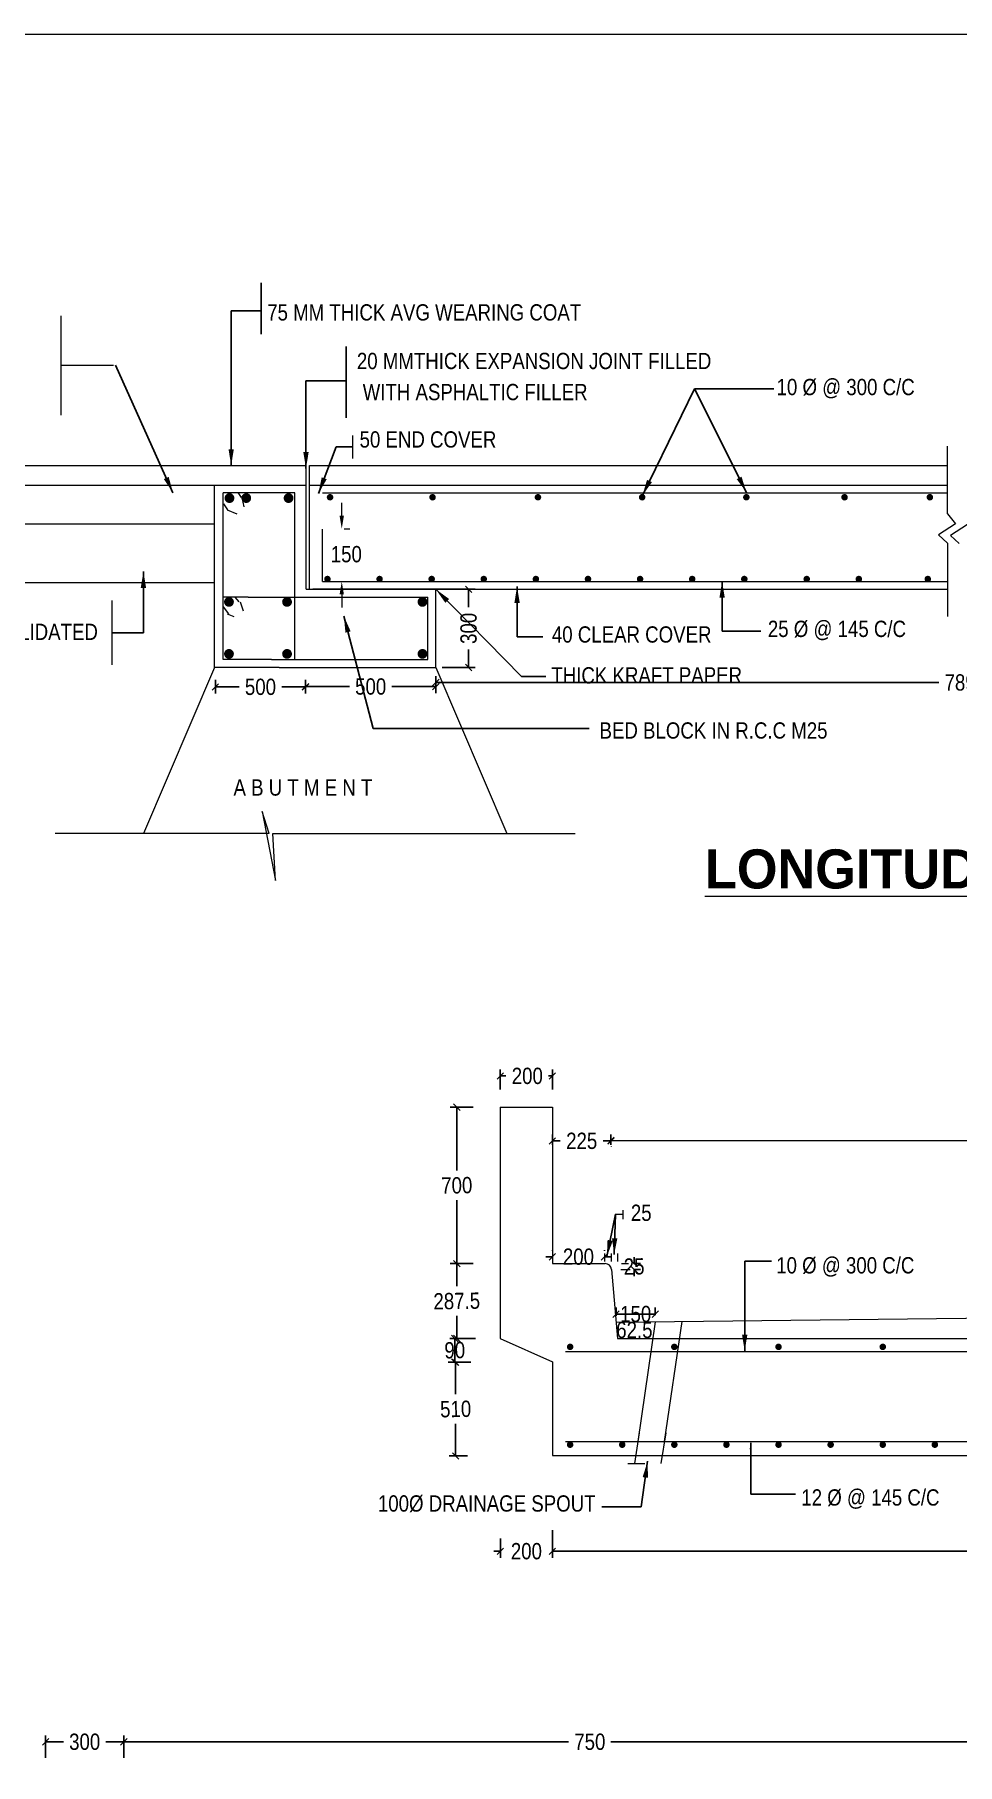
# Model space of a CAD drawing. Header units: millimetres. Extents: x 856385 to 958457, y -77744 to -16204.
# Drawn here: x 909786 to 923955, y -42753 to -16204 of the extents above; entities that cross this region are included whole.
import ezdxf

# ---------------------------------------------------------------- set-up
doc = ezdxf.new("R2010")
doc.units = ezdxf.units.MM
doc.header["$LTSCALE"] = 300
doc.header["$MEASUREMENT"] = 0
doc.layers.add('abutment', color=7, linetype='Continuous')
doc.styles.add('ARIAL NARROW', font='ARIALN.TTF', dxfattribs={"height": 250})
doc.styles.add('CITYBLUEPR', font='cityb___.ttf')
doc.dimstyles.new('STANDARD$0', dxfattribs={"dimscale": 88.888889, "dimtxt": 0.02, "dimasz": 0.02, "dimexe": 0.05, "dimexo": 0.1, "dimgap": 0.002, "dimtad": 2, "dimdec": 0, "dimzin": 1, "dimdsep": 46, "dimtxsty": 'Standard', "dimcen": 0.09, "dimadec": 0, "dimazin": 0, "dimtfac": 1, "dimtdec": 4, "dimtofl": 0, "dimtmove": 0, "dimatfit": 3, "dimfxl": 1, "dimtolj": 1, "dimtzin": 1, "dimarcsym": 0})
doc.dimstyles.new('STANDARD$7', dxfattribs={"dimtxt": 2, "dimasz": 2, "dimexe": 1.25, "dimexo": 0.625, "dimtad": 1, "dimdec": 0, "dimlfac": 0.5, "dimdsep": 46, "dimtxsty": 'ARIAL NARROW', "dimcen": 2.5, "dimdle": 0.1, "dimse1": 1, "dimse2": 1, "dimadec": 0, "dimazin": 0, "dimtfac": 1, "dimtdec": 0, "dimtmove": 0, "dimatfit": 3, "dimfxl": 1, "dimtolj": 1, "dimtzin": 0, "dimarcsym": 0})

# ---------------------------------------------------------------- blocks, each defined once
blk = doc.blocks.new('_Oblique')
at = {"color": 0, "linetype": 'ByBlock', "lineweight": -2}
blk.add_line((-0.5, -0.5), (0.5, 0.5), dxfattribs=at)
blk = doc.blocks.new('*D51')
at = {"layer": 'abutment', "color": 0, "linetype": 'ByBlock', "lineweight": -2, "transparency": 16777216}
for p, q in [((913946, -26105), (913946, -26311)), ((913946, -26211), (914620, -26211)), ((915946, -26211), (915272, -26211)), ((915946, -26105), (915946, -26311))]:
    blk.add_line(p, q, dxfattribs=at)
at = {"layer": 'Defpoints', "color": 0, "linetype": 'ByBlock', "lineweight": 9, "transparency": 16777216}
for p in [(913946, -26005), (915946, -26005), (915946, -26211)]:
    blk.add_point(p, dxfattribs=at)
at = {"layer": 'abutment', "color": 0, "linetype": 'ByBlock', "lineweight": -2, "transparency": 16777216, "xscale": 100, "yscale": 100, "zscale": 100, "rotation": 180}
blk.add_blockref('_Oblique', (913946, -26211), dxfattribs=at)
at = {"layer": 'abutment', "color": 0, "linetype": 'ByBlock', "lineweight": -2, "transparency": 16777216, "xscale": 100, "yscale": 100, "zscale": 100}
blk.add_blockref('_Oblique', (915946, -26211), dxfattribs=at)
at = {"layer": 'abutment', "color": 0, "linetype": 'ByBlock', "lineweight": 13, "transparency": 16777216, "insert": (914946, -26211), "char_height": 250, "attachment_point": 5, "style": 'ARIAL NARROW'}
blk.add_mtext('\\A1;500', dxfattribs=at)
blk = doc.blocks.new('*D52')
at = {"layer": 'abutment', "color": 0, "linetype": 'ByBlock', "lineweight": -2, "transparency": 16777216}
for p, q in [((914056, -24717), (916550, -24717)), ((916450, -24717), (916450, -24991)), ((916450, -25917), (916450, -25643)), ((916046, -25917), (916550, -25917))]:
    blk.add_line(p, q, dxfattribs=at)
at = {"layer": 'Defpoints', "color": 0, "linetype": 'ByBlock', "lineweight": 9, "transparency": 16777216}
for p in [(913956, -24717), (916450, -24717), (915946, -25917)]:
    blk.add_point(p, dxfattribs=at)
at = {"layer": 'abutment', "color": 0, "linetype": 'ByBlock', "lineweight": -2, "transparency": 16777216, "xscale": 100, "yscale": 100, "zscale": 100}
for p, rotation in [((916450, -24717), 90), ((916450, -25917), 270)]:
    blk.add_blockref('_Oblique', p, dxfattribs=dict(at, rotation=rotation))
at = {"layer": 'abutment', "color": 0, "linetype": 'ByBlock', "lineweight": 13, "transparency": 16777216, "insert": (916450, -25317), "char_height": 250, "attachment_point": 5, "rotation": 90, "style": 'ARIAL NARROW'}
blk.add_mtext('\\A1;300', dxfattribs=at)
blk = doc.blocks.new('*D53')
at = {"layer": 'abutment', "color": 0, "linetype": 'ByBlock', "lineweight": -2, "transparency": 16777216}
for p, q in [((912562, -26105), (912562, -26316)), ((912562, -26216), (912928, -26216)), ((913946, -26216), (913580, -26216)), ((913946, -26105), (913946, -26316))]:
    blk.add_line(p, q, dxfattribs=at)
at = {"layer": 'Defpoints', "color": 0, "linetype": 'ByBlock', "lineweight": 9, "transparency": 16777216}
for p in [(912562, -26005), (913946, -26005), (912562, -26216)]:
    blk.add_point(p, dxfattribs=at)
at = {"layer": 'abutment', "color": 0, "linetype": 'ByBlock', "lineweight": -2, "transparency": 16777216, "xscale": 100, "yscale": 100, "zscale": 100, "rotation": 180}
blk.add_blockref('_Oblique', (912562, -26216), dxfattribs=at)
at = {"layer": 'abutment', "color": 0, "linetype": 'ByBlock', "lineweight": -2, "transparency": 16777216, "xscale": 100, "yscale": 100, "zscale": 100}
blk.add_blockref('_Oblique', (913946, -26216), dxfattribs=at)
at = {"layer": 'abutment', "color": 0, "linetype": 'ByBlock', "lineweight": 13, "transparency": 16777216, "insert": (913254, -26216), "char_height": 250, "attachment_point": 5, "style": 'ARIAL NARROW'}
blk.add_mtext('\\A1;500', dxfattribs=at)
blk = doc.blocks.new('*D61')
at = {"layer": 'abutment', "color": 0, "linetype": 'ByBlock', "lineweight": -2, "transparency": 16777216}
for p, q in [((917736, -39160), (917736, -39582)), ((936536, -39160), (936536, -39582)), ((917736, -39482), (926726, -39482)), ((936536, -39482), (927546, -39482))]:
    blk.add_line(p, q, dxfattribs=at)
at = {"layer": 'Defpoints', "color": 0, "linetype": 'ByBlock', "lineweight": 9, "transparency": 16777216}
for p in [(917736, -39060), (936536, -39060), (936536, -39482)]:
    blk.add_point(p, dxfattribs=at)
at = {"layer": 'abutment', "color": 0, "linetype": 'ByBlock', "lineweight": -2, "transparency": 16777216, "xscale": 100, "yscale": 100, "zscale": 100, "rotation": 180}
blk.add_blockref('_Oblique', (917736, -39482), dxfattribs=at)
at = {"layer": 'abutment', "color": 0, "linetype": 'ByBlock', "lineweight": -2, "transparency": 16777216, "xscale": 100, "yscale": 100, "zscale": 100}
blk.add_blockref('_Oblique', (936536, -39482), dxfattribs=at)
at = {"layer": 'abutment', "color": 0, "linetype": 'ByBlock', "lineweight": 13, "transparency": 16777216, "insert": (927136, -39482), "char_height": 250, "attachment_point": 5, "style": 'ARIAL NARROW'}
blk.add_mtext('\\A1;4700', dxfattribs=at)
blk = doc.blocks.new('*D62')
at = {"layer": 'abutment', "color": 0, "linetype": 'ByBlock', "lineweight": -2, "transparency": 16777216}
for p, q in [((916518, -32667), (916168, -32667)), ((916268, -32667), (916268, -33639)), ((916268, -35067), (916268, -34094)), ((916518, -35067), (916168, -35067))]:
    blk.add_line(p, q, dxfattribs=at)
at = {"layer": 'Defpoints', "color": 0, "linetype": 'ByBlock', "lineweight": 9, "transparency": 16777216}
for p in [(916268, -32667), (916618, -32667), (916618, -35067)]:
    blk.add_point(p, dxfattribs=at)
at = {"layer": 'abutment', "color": 0, "linetype": 'ByBlock', "lineweight": -2, "transparency": 16777216, "xscale": 100, "yscale": 100, "zscale": 100}
for p, rotation in [((916268, -32667), 90), ((916268, -35067), 270)]:
    blk.add_blockref('_Oblique', p, dxfattribs=dict(at, rotation=rotation))
at = {"layer": 'abutment', "color": 0, "linetype": 'ByBlock', "lineweight": 13, "transparency": 16777216, "insert": (916268, -33867), "char_height": 250, "attachment_point": 5, "rotation": 1, "style": 'ARIAL NARROW'}
blk.add_mtext('\\A1;700', dxfattribs=at)
blk = doc.blocks.new('*D63')
at = {"layer": 'abutment', "color": 0, "linetype": 'ByBlock', "lineweight": -2, "transparency": 16777216}
for p, q in [((916451, -36581), (916151, -36581)), ((916251, -36581), (916251, -37072)), ((916251, -38019), (916251, -37528)), ((916434, -38019), (916151, -38019))]:
    blk.add_line(p, q, dxfattribs=at)
at = {"layer": 'Defpoints', "color": 0, "linetype": 'ByBlock', "lineweight": 9, "transparency": 16777216}
for p in [(916551, -36581), (916251, -38019), (916534, -38019)]:
    blk.add_point(p, dxfattribs=at)
at = {"layer": 'abutment', "color": 0, "linetype": 'ByBlock', "lineweight": -2, "transparency": 16777216, "xscale": 100, "yscale": 100, "zscale": 100}
for p, rotation in [((916251, -36581), 90), ((916251, -38019), 270)]:
    blk.add_blockref('_Oblique', p, dxfattribs=dict(at, rotation=rotation))
at = {"layer": 'abutment', "color": 0, "linetype": 'ByBlock', "lineweight": 13, "transparency": 16777216, "insert": (916251, -37300), "char_height": 250, "attachment_point": 5, "rotation": 1, "style": 'ARIAL NARROW'}
blk.add_mtext('\\A1;510', dxfattribs=at)
blk = doc.blocks.new('*D64')
at = {"layer": 'abutment', "color": 0, "linetype": 'ByBlock', "lineweight": -2, "transparency": 16777216}
for p, q in [((916938, -39288), (916938, -39582)), ((917736, -39185), (917736, -39582)), ((916938, -39482), (916838, -39482)), ((917736, -39482), (917836, -39482))]:
    blk.add_line(p, q, dxfattribs=at)
at = {"layer": 'Defpoints', "color": 0, "linetype": 'ByBlock', "lineweight": 9, "transparency": 16777216}
for p in [(916938, -39188), (917736, -39085), (917736, -39482)]:
    blk.add_point(p, dxfattribs=at)
at = {"layer": 'abutment', "color": 0, "linetype": 'ByBlock', "lineweight": -2, "transparency": 16777216, "xscale": 100, "yscale": 100, "zscale": 100}
blk.add_blockref('_Oblique', (916938, -39482), dxfattribs=at)
at = {"layer": 'abutment', "color": 0, "linetype": 'ByBlock', "lineweight": -2, "transparency": 16777216, "xscale": 100, "yscale": 100, "zscale": 100, "rotation": 180}
blk.add_blockref('_Oblique', (917736, -39482), dxfattribs=at)
at = {"layer": 'abutment', "color": 0, "linetype": 'ByBlock', "lineweight": 13, "transparency": 16777216, "insert": (917337, -39482), "char_height": 250, "attachment_point": 5, "style": 'ARIAL NARROW'}
blk.add_mtext('\\A1;200', dxfattribs=at)
blk = doc.blocks.new('*D65')
at = {"layer": 'abutment', "color": 0, "linetype": 'ByBlock', "lineweight": -2, "transparency": 16777216}
for p, q in [((918714, -35867), (918714, -35742)), ((919316, -35859), (919316, -35742)), ((919316, -35842), (918714, -35842))]:
    blk.add_line(p, q, dxfattribs=at)
at = {"layer": 'Defpoints', "color": 0, "linetype": 'ByBlock', "lineweight": 9, "transparency": 16777216}
for p in [(918714, -35842), (918714, -35967), (919316, -35959)]:
    blk.add_point(p, dxfattribs=at)
at = {"layer": 'abutment', "color": 0, "linetype": 'ByBlock', "lineweight": -2, "transparency": 16777216, "xscale": 100, "yscale": 100, "zscale": 100, "rotation": 180}
blk.add_blockref('_Oblique', (918714, -35842), dxfattribs=at)
at = {"layer": 'abutment', "color": 0, "linetype": 'ByBlock', "lineweight": -2, "transparency": 16777216, "xscale": 100, "yscale": 100, "zscale": 100}
blk.add_blockref('_Oblique', (919316, -35842), dxfattribs=at)
at = {"layer": 'abutment', "color": 0, "linetype": 'ByBlock', "lineweight": 13, "transparency": 16777216, "insert": (919015, -35842), "char_height": 250, "attachment_point": 5, "style": 'ARIAL NARROW'}
blk.add_mtext('\\A1;150', dxfattribs=at)
blk = doc.blocks.new('*D66')
at = {"layer": 'abutment', "color": 0, "linetype": 'ByBlock', "lineweight": -2, "transparency": 16777216}
for p, q in [((918991, -35067), (918991, -34967)), ((918985, -35067), (919091, -35067)), ((918985, -35158), (919091, -35158)), ((918991, -35158), (918991, -35258))]:
    blk.add_line(p, q, dxfattribs=at)
at = {"layer": 'Defpoints', "color": 0, "linetype": 'ByBlock', "lineweight": 9, "transparency": 16777216}
for p in [(918885, -35067), (918885, -35158), (918991, -35067)]:
    blk.add_point(p, dxfattribs=at)
at = {"layer": 'abutment', "color": 0, "linetype": 'ByBlock', "lineweight": -2, "transparency": 16777216, "xscale": 100, "yscale": 100, "zscale": 100}
for p, rotation in [((918991, -35067), 270), ((918991, -35158), 90)]:
    blk.add_blockref('_Oblique', p, dxfattribs=dict(at, rotation=rotation))
at = {"layer": 'abutment', "color": 0, "linetype": 'ByBlock', "lineweight": 13, "transparency": 16777216, "insert": (918991, -35112), "char_height": 250, "attachment_point": 5, "rotation": 1, "style": 'ARIAL NARROW'}
blk.add_mtext('\\A1;25', dxfattribs=at)
blk = doc.blocks.new('*D67')
at = {"layer": 'abutment', "color": 0, "linetype": 'ByBlock', "lineweight": -2, "transparency": 16777216}
for p, q in [((917736, -33245), (917736, -33084)), ((917736, -33184), (917857, -33184)), ((918636, -33184), (918515, -33184)), ((918636, -33245), (918636, -33084))]:
    blk.add_line(p, q, dxfattribs=at)
at = {"layer": 'Defpoints', "color": 0, "linetype": 'ByBlock', "lineweight": 9, "transparency": 16777216}
for p in [(917736, -33184), (917736, -33345), (918636, -33345)]:
    blk.add_point(p, dxfattribs=at)
at = {"layer": 'abutment', "color": 0, "linetype": 'ByBlock', "lineweight": -2, "transparency": 16777216, "xscale": 100, "yscale": 100, "zscale": 100, "rotation": 180}
blk.add_blockref('_Oblique', (917736, -33184), dxfattribs=at)
at = {"layer": 'abutment', "color": 0, "linetype": 'ByBlock', "lineweight": -2, "transparency": 16777216, "xscale": 100, "yscale": 100, "zscale": 100}
blk.add_blockref('_Oblique', (918636, -33184), dxfattribs=at)
at = {"layer": 'abutment', "color": 0, "linetype": 'ByBlock', "lineweight": 13, "transparency": 16777216, "insert": (918186, -33184), "char_height": 250, "attachment_point": 5, "style": 'ARIAL NARROW'}
blk.add_mtext('\\A1;225', dxfattribs=at)
blk = doc.blocks.new('*D68')
at = {"layer": 'abutment', "color": 0, "linetype": 'ByBlock', "lineweight": -2, "transparency": 16777216}
for p, q in [((916162, -36217), (916337, -36217)), ((916237, -36217), (916237, -36577)), ((916485, -36577), (916137, -36577))]:
    blk.add_line(p, q, dxfattribs=at)
at = {"layer": 'Defpoints', "color": 0, "linetype": 'ByBlock', "lineweight": 9, "transparency": 16777216}
for p in [(916062, -36217), (916237, -36577), (916585, -36577)]:
    blk.add_point(p, dxfattribs=at)
at = {"layer": 'abutment', "color": 0, "linetype": 'ByBlock', "lineweight": -2, "transparency": 16777216, "xscale": 100, "yscale": 100, "zscale": 100}
for p, rotation in [((916237, -36217), 90), ((916237, -36577), 270)]:
    blk.add_blockref('_Oblique', p, dxfattribs=dict(at, rotation=rotation))
at = {"layer": 'abutment', "color": 0, "linetype": 'ByBlock', "lineweight": 13, "transparency": 16777216, "insert": (916237, -36397), "char_height": 250, "attachment_point": 5, "rotation": 1, "style": 'ARIAL NARROW'}
blk.add_mtext('\\A1;90', dxfattribs=at)
blk = doc.blocks.new('*D69')
at = {"layer": 'abutment', "color": 0, "linetype": 'ByBlock', "lineweight": -2, "transparency": 16777216}
for p, q in [((916518, -35067), (916168, -35067)), ((916268, -35067), (916268, -35414)), ((916268, -36217), (916268, -35869)), ((916554, -36217), (916168, -36217))]:
    blk.add_line(p, q, dxfattribs=at)
at = {"layer": 'Defpoints', "color": 0, "linetype": 'ByBlock', "lineweight": 9, "transparency": 16777216}
for p in [(916618, -35067), (916268, -36217), (916654, -36217)]:
    blk.add_point(p, dxfattribs=at)
at = {"layer": 'abutment', "color": 0, "linetype": 'ByBlock', "lineweight": -2, "transparency": 16777216, "xscale": 100, "yscale": 100, "zscale": 100}
for p, rotation in [((916268, -35067), 90), ((916268, -36217), 270)]:
    blk.add_blockref('_Oblique', p, dxfattribs=dict(at, rotation=rotation))
at = {"layer": 'abutment', "color": 0, "linetype": 'ByBlock', "lineweight": 13, "transparency": 16777216, "insert": (916268, -35642), "char_height": 250, "attachment_point": 5, "rotation": 1, "style": 'ARIAL NARROW'}
blk.add_mtext('\\A1;287.5', dxfattribs=at)
blk = doc.blocks.new('*D70')
at = {"layer": 'abutment', "color": 0, "linetype": 'ByBlock', "lineweight": -2, "transparency": 16777216}
for p, q in [((917736, -34962), (917636, -34962)), ((917736, -34872), (917736, -34862)), ((918536, -34872), (918536, -34862)), ((918536, -34962), (918636, -34962))]:
    blk.add_line(p, q, dxfattribs=at)
at = {"layer": 'Defpoints', "color": 0, "linetype": 'ByBlock', "lineweight": 9, "transparency": 16777216}
for p in [(917736, -34962), (917736, -34972), (918536, -34972)]:
    blk.add_point(p, dxfattribs=at)
at = {"layer": 'abutment', "color": 0, "linetype": 'ByBlock', "lineweight": -2, "transparency": 16777216, "xscale": 100, "yscale": 100, "zscale": 100}
blk.add_blockref('_Oblique', (917736, -34962), dxfattribs=at)
at = {"layer": 'abutment', "color": 0, "linetype": 'ByBlock', "lineweight": -2, "transparency": 16777216, "xscale": 100, "yscale": 100, "zscale": 100, "rotation": 180}
blk.add_blockref('_Oblique', (918536, -34962), dxfattribs=at)
at = {"layer": 'abutment', "color": 0, "linetype": 'ByBlock', "lineweight": 13, "transparency": 16777216, "insert": (918136, -34962), "char_height": 250, "attachment_point": 5, "style": 'ARIAL NARROW'}
blk.add_mtext('\\A1;200', dxfattribs=at)
blk = doc.blocks.new('*D72')
at = {"layer": 'abutment', "color": 0, "linetype": 'ByBlock', "lineweight": -2, "transparency": 16777216}
for p, q in [((916936, -32394), (916936, -32087)), ((917736, -32394), (917736, -32087)), ((916936, -32187), (917023, -32187)), ((917736, -32187), (917678, -32187))]:
    blk.add_line(p, q, dxfattribs=at)
at = {"layer": 'Defpoints', "color": 0, "linetype": 'ByBlock', "lineweight": 9, "transparency": 16777216}
for p in [(917736, -32187), (916936, -32494), (917736, -32494)]:
    blk.add_point(p, dxfattribs=at)
at = {"layer": 'abutment', "color": 0, "linetype": 'ByBlock', "lineweight": -2, "transparency": 16777216, "xscale": 100, "yscale": 100, "zscale": 100, "rotation": 180}
blk.add_blockref('_Oblique', (916936, -32187), dxfattribs=at)
at = {"layer": 'abutment', "color": 0, "linetype": 'ByBlock', "lineweight": -2, "transparency": 16777216, "xscale": 100, "yscale": 100, "zscale": 100}
blk.add_blockref('_Oblique', (917736, -32187), dxfattribs=at)
at = {"layer": 'abutment', "color": 0, "linetype": 'ByBlock', "lineweight": 13, "transparency": 16777216, "insert": (917351, -32187), "char_height": 250, "attachment_point": 5, "style": 'ARIAL NARROW'}
blk.add_mtext('\\A1;200', dxfattribs=at)
blk = doc.blocks.new('*D79')
at = {"layer": 'abutment', "color": 0, "linetype": 'ByBlock', "lineweight": -2, "transparency": 16777216}
for p, q in [((909955, -42653), (909955, -42307)), ((909955, -42407), (910229, -42407)), ((911155, -42407), (910881, -42407)), ((911155, -42653), (911155, -42307))]:
    blk.add_line(p, q, dxfattribs=at)
at = {"layer": 'Defpoints', "color": 0, "linetype": 'ByBlock', "lineweight": 9, "transparency": 16777216}
for p in [(911155, -42407), (909955, -42753), (911155, -42753)]:
    blk.add_point(p, dxfattribs=at)
at = {"layer": 'abutment', "color": 0, "linetype": 'ByBlock', "lineweight": -2, "transparency": 16777216, "xscale": 100, "yscale": 100, "zscale": 100, "rotation": 180}
blk.add_blockref('_Oblique', (909955, -42407), dxfattribs=at)
at = {"layer": 'abutment', "color": 0, "linetype": 'ByBlock', "lineweight": -2, "transparency": 16777216, "xscale": 100, "yscale": 100, "zscale": 100}
blk.add_blockref('_Oblique', (911155, -42407), dxfattribs=at)
at = {"layer": 'abutment', "color": 0, "linetype": 'ByBlock', "lineweight": 13, "transparency": 16777216, "insert": (910555, -42407), "char_height": 250, "attachment_point": 5, "style": 'ARIAL NARROW'}
blk.add_mtext('\\A1;300', dxfattribs=at)
blk = doc.blocks.new('*D80')
at = {"layer": 'abutment', "color": 0, "linetype": 'ByBlock', "lineweight": -2, "transparency": 16777216}
for p, q in [((911155, -42653), (911155, -42307)), ((911155, -42407), (917985, -42407)), ((925467, -42407), (918636, -42407))]:
    blk.add_line(p, q, dxfattribs=at)
at = {"layer": 'Defpoints', "color": 0, "linetype": 'ByBlock', "lineweight": 9, "transparency": 16777216}
for p in [(925467, -42407), (925467, -42407), (911155, -42753)]:
    blk.add_point(p, dxfattribs=at)
at = {"layer": 'abutment', "color": 0, "linetype": 'ByBlock', "lineweight": -2, "transparency": 16777216, "xscale": 100, "yscale": 100, "zscale": 100, "rotation": 180}
blk.add_blockref('_Oblique', (911155, -42407), dxfattribs=at)
at = {"layer": 'abutment', "color": 0, "linetype": 'ByBlock', "lineweight": -2, "transparency": 16777216, "xscale": 100, "yscale": 100, "zscale": 100}
blk.add_blockref('_Oblique', (925467, -42407), dxfattribs=at)
at = {"layer": 'abutment', "color": 0, "linetype": 'ByBlock', "lineweight": 13, "transparency": 16777216, "insert": (918311, -42407), "char_height": 250, "attachment_point": 5, "style": 'ARIAL NARROW'}
blk.add_mtext('\\A1;750', dxfattribs=at)
blk = doc.blocks.new('*D124')
at = {"layer": 'abutment', "color": 0, "linetype": 'ByBlock', "lineweight": -2, "transparency": 16777216}
for p, q in [((915946, -26111), (915946, -26049)), ((915946, -26149), (923671, -26149)), ((932206, -26149), (924481, -26149)), ((932206, -26111), (932206, -26049))]:
    blk.add_line(p, q, dxfattribs=at)
at = {"layer": 'Defpoints', "color": 0, "linetype": 'ByBlock', "lineweight": 9, "transparency": 16777216}
for p in [(915946, -26211), (932206, -26149), (932206, -26211)]:
    blk.add_point(p, dxfattribs=at)
at = {"layer": 'abutment', "color": 0, "linetype": 'ByBlock', "lineweight": -2, "transparency": 16777216, "xscale": 100, "yscale": 100, "zscale": 100, "rotation": 180}
blk.add_blockref('_Oblique', (915946, -26149), dxfattribs=at)
at = {"layer": 'abutment', "color": 0, "linetype": 'ByBlock', "lineweight": -2, "transparency": 16777216, "xscale": 100, "yscale": 100, "zscale": 100}
blk.add_blockref('_Oblique', (932206, -26149), dxfattribs=at)
at = {"layer": 'abutment', "color": 0, "linetype": 'ByBlock', "lineweight": 13, "transparency": 16777216, "insert": (924076, -26149), "char_height": 250, "attachment_point": 5, "style": 'ARIAL NARROW'}
blk.add_mtext('\\A1;7890', dxfattribs=at)

msp = doc.modelspace()

# ---------------------------------------------------------------- linework, layer by layer
at = {"layer": 'abutment', "linetype": 'ByBlock', "lineweight": 13}
for p, q in [((958457.3, -16203.7), (856384.6, -16203.7)), ((910194.7, -22044.1), (910194.7, -20518.2)), ((910999, -21281.1), (910194.7, -21281.1)), ((914673.8, -22707.7), (914673.8, -22357)), ((923802, -23560.6), (923802, -22521.9)), ((909109.4, -22816.7), (913956.5, -22816.7)), ((913956.5, -24514.7), (913956.5, -22816.7)), ((914004.5, -24481.1), (914004.5, -22816.7)), ((914004.5, -22816.7), (923802, -22816.7)), ((909109.4, -23116.7), (913946, -23116.7)), ((912546.6, -25916.7), (912546.6, -23116.7)), ((912682.8, -23797.6), (912682.8, -23236.7)), ((913783.6, -23236.7), (912682.8, -23236.7)), ((912908.3, -23229.3), (912959.7, -23307.6)), ((912968.4, -23307.6), (913001, -23452.1)), ((913783.6, -24481.1), (913783.6, -23236.7)), ((914004.5, -23116.7), (923802, -23116.7)), ((914204.5, -23236.7), (923802, -23236.7)), ((912689, -23405.5), (912749.1, -23498.8)), ((912740.4, -23498.8), (912889.7, -23559.4)), ((914501.9, -23589.4), (914501.9, -23389.4)), ((923802, -23560.6), (923925.6, -23712.4)), ((912546.6, -23716.7), (909109.4, -23716.7)), ((912546.6, -23797.6), (912546.6, -23716.7)), ((912682.8, -25796.7), (912682.8, -23746.4)), ((914204.5, -24596.7), (914204.5, -23795.8)), ((914538.3, -23789.4), (914626.9, -23789.4)), ((923925.6, -23712.4), (923664.7, -23881.9)), ((923664.7, -23881.9), (923802, -24011.5)), ((924107.8, -23724.9), (923846.8, -23889.9)), ((923846.8, -23889.9), (923984.1, -24013.3)), ((923802, -24011.5), (923802, -25137.3)), ((912546.6, -24616.7), (909109.4, -24616.7)), ((913783.6, -25796.7), (913783.6, -24481.1)), ((913956.5, -24716.7), (913956.5, -24481.1)), ((914004.5, -24716.7), (914004.5, -24481.1)), ((914204.5, -24596.7), (923802, -24596.7)), ((914267, -24596.7), (914673.6, -24596.7)), ((910975.3, -25877.6), (910975.3, -24889.5)), ((913066, -24836.7), (912682.8, -24836.7)), ((912861.7, -24836.7), (912922.3, -24908.4)), ((912943.4, -24908.4), (912990.1, -25048.3)), ((913066, -24836.7), (915826, -24836.7)), ((913956.5, -24716.7), (923802, -24716.7)), ((914501.9, -24796.7), (914501.9, -24996.7)), ((915826, -25796.7), (915826, -24836.7)), ((915946, -25916.7), (915946, -24716.7)), ((912682.8, -24987.7), (912761.5, -25094.9)), ((912740.4, -25094.9), (912843, -25136.9)), ((912546.6, -25916.7), (911456.6, -28464.6)), ((913542, -25916.7), (912546.6, -25916.7)), ((913422, -25796.7), (912682.8, -25796.7)), ((913422, -25796.7), (915826, -25796.7)), ((913542, -25916.7), (915946, -25916.7)), ((915946, -25916.7), (917036, -28464.6)), ((913388.2, -28464.6), (913279.7, -28129.1)), ((913279.7, -28129.1), (913485.7, -29188.9)), ((913388.2, -28464.6), (910103.9, -28464.6)), ((913442.2, -28464.6), (918085.2, -28464.6)), ((913485.7, -29188.9), (913442.2, -28464.6)), ((916936.2, -32666.5), (916936.2, -36216.5)), ((916936.2, -32666.5), (917736.2, -32666.5)), ((917736.2, -32666.5), (917736.2, -35066.5)), ((918636.2, -33176.6), (926777.1, -33176.6)), ((918636.2, -33270.8), (918636.2, -33276.6)), ((918823.4, -34385.2), (918823.4, -34246.1)), ((918536.2, -34911.6), (918536.2, -35033.2)), ((918636.2, -34911.6), (918636.2, -35033.2)), ((918736.2, -34911.6), (918736.2, -35033.2)), ((917736.2, -35066.5), (918544.5, -35066.5)), ((918644.1, -35157.9), (918736.2, -36216.5)), ((918786.7, -35157.9), (918929.2, -35157.9)), ((918795.5, -35066.5), (918906.9, -35066.5)), ((918714.5, -35966.5), (927136.2, -35866.5)), ((919316.1, -35959.4), (919047.6, -37797.9)), ((919722.2, -35954.6), (919452.9, -37797.9)), ((916936.2, -36216.5), (917736.2, -36576.5)), ((918736.2, -36216.5), (927136.2, -36216.5)), ((917736.2, -36576.5), (917736.2, -36734)), ((917736.2, -36632.8), (917736.2, -38013.5)), ((917936.2, -36416.5), (936336.2, -36416.5)), ((919071.1, -37665), (918994.4, -38133.5)), ((919476.5, -37665), (919399.7, -38133.5)), ((917936.2, -37797.9), (936336.2, -37797.9)), ((918959.3, -37797.9), (919364.7, -37797.9)), ((917736.2, -38013.5), (936536.2, -38013.5)), ((918893.2, -38133.5), (919154.4, -38133.5))]:
    msp.add_line(p, q, dxfattribs=at)
for points, const_width in [([(912741, -23317.4, 1), (912816, -23317.4, 1)], 75), ([(912998.6, -23317.4, 1), (913073.6, -23317.4, 1)], 75), ([(913647.9, -23317.4, 1), (913722.9, -23317.4, 1)], 75), ([(914297.6, -23304.6, 1), (914347.6, -23304.6, 1)], 50), ([(915871.5, -23304.6, 1), (915921.5, -23304.6, 1)], 50), ([(917489.4, -23304.6, 1), (917539.4, -23304.6, 1)], 50), ([(919089.4, -23304.6, 1), (919139.4, -23304.6, 1)], 50), ([(920689.4, -23304.6, 1), (920739.4, -23304.6, 1)], 50), ([(922197.2, -23304.6, 1), (922247.2, -23304.6, 1)], 50), ([(923506.8, -23304.6, 1), (923556.8, -23304.6, 1)], 50), ([(914257.8, -24560, 1), (914307.8, -24560, 1)], 50), ([(915057.8, -24560, 1), (915107.8, -24560, 1)], 50), ([(915857.8, -24560, 1), (915907.8, -24560, 1)], 50), ([(916657.8, -24560, 1), (916707.8, -24560, 1)], 50), ([(917457.8, -24560, 1), (917507.8, -24560, 1)], 50), ([(918257.8, -24560, 1), (918307.8, -24560, 1)], 50), ([(919057.8, -24560, 1), (919107.8, -24560, 1)], 50), ([(919857.8, -24560, 1), (919907.8, -24560, 1)], 50), ([(920657.8, -24560, 1), (920707.8, -24560, 1)], 50), ([(921616.3, -24560, 1), (921666.3, -24560, 1)], 50), ([(922416.3, -24560, 1), (922466.3, -24560, 1)], 50), ([(923475.3, -24560, 1), (923525.3, -24560, 1)], 50), ([(912733.2, -24911, 1), (912808.2, -24911, 1)], 75), ([(913624.7, -24911, 1), (913699.7, -24911, 1)], 75), ([(915704, -24911, 1), (915779, -24911, 1)], 75), ([(912733.2, -25708.7, 1), (912808.2, -25708.7, 1)], 75), ([(913624.7, -25708.7, 1), (913699.7, -25708.7, 1)], 75), ([(915704, -25708.7, 1), (915779, -25708.7, 1)], 75), ([(917983.5, -36344.8, -1), (918033.5, -36344.8, -1)], 50), ([(919583.5, -36344.8, -1), (919633.5, -36344.8, -1)], 50), ([(921183.5, -36344.8, -1), (921233.5, -36344.8, -1)], 50), ([(922783.5, -36344.8, -1), (922833.5, -36344.8, -1)], 50), ([(917983.5, -37846.1, -1), (918033.5, -37846.1, -1)], 50), ([(918783.5, -37846.1, -1), (918833.5, -37846.1, -1)], 50), ([(919583.5, -37846.1, -1), (919633.5, -37846.1, -1)], 50), ([(920383.5, -37846.1, -1), (920433.5, -37846.1, -1)], 50), ([(921183.5, -37846.1, -1), (921233.5, -37846.1, -1)], 50), ([(921983.5, -37846.1, -1), (922033.5, -37846.1, -1)], 50), ([(922783.5, -37846.1, -1), (922833.5, -37846.1, -1)], 50), ([(923583.5, -37846.1, -1), (923633.5, -37846.1, -1)], 50)]:
    msp.add_lwpolyline(points, format="xyb", close=True, dxfattribs=dict(at, const_width=const_width))
msp.add_arc((918544.5, -35166.5), 100, 4.96974, 90, dxfattribs=at)
for points in [[(914468.6, -23589.4), (914535.3, -23589.4), (914501.9, -23789.4)], [(914468.6, -24796.7), (914535.3, -24796.7), (914501.9, -24596.7)]]:
    msp.add_solid(points, dxfattribs=at)

# ---------------------------------------------------------------- block references
at = {"layer": 'abutment', "linetype": 'ByBlock', "lineweight": 13, "xscale": 100, "yscale": 100, "zscale": 100, "rotation": 180}
msp.add_blockref('_Oblique', (918636.2, -33176.6), dxfattribs=at)

# ---------------------------------------------------------------- texts
at = {"layer": 'abutment', "linetype": 'ByBlock', "lineweight": 13}
for s, height, style, p in [('75 MM THICK AVG WEARING COAT', 250, 'ARIAL NARROW', (913357.7, -20592.2)), ('20 MMTHICK EXPANSION JOINT FILLED', 250, 'ARIAL NARROW', (914734.6, -21338.2)), (' 10 %%C @ 300 C/C', 250, 'ARIAL NARROW', (921098.6, -21738)), ('WITH ASPHALTIC FILLER', 250, 'ARIAL NARROW', (914823.8, -21814.8)), ('50 END COVER', 250, 'ARIAL NARROW', (914776, -22542.4)), ('25 %%C @ 145 C/C', 250, 'ARIAL NARROW', (921044.5, -25449.6)), ('225 TH WELL CONSOLIDATED', 250, 'ARIAL NARROW', (906620.6, -25495.6)), ('40 CLEAR COVER', 250, 'ARIAL NARROW', (917728.4, -25535.9)), ('THICK KRAFT PAPER', 250, 'ARIAL NARROW', (917720.8, -26163.1)), ('BED BLOCK IN R.C.C M25', 250, 'ARIAL NARROW', (918460, -27009.4)), ('A B U T M E N T', 250, 'ARIAL NARROW', (912839.8, -27884.5)), ('%%ULONGITUDINAL SECTION', 600, 'CITYBLUEPR', (920078.8, -29309.5)), ('10 %%C @ 300 C/C', 250, 'ARIAL NARROW', (921172.8, -35218.1)), ('100%%C DRAINAGE SPOUT', 250, 'ARIAL NARROW', (915057.2, -38873.3)), ('12 %%C @ 145 C/C', 250, 'ARIAL NARROW', (921558.5, -38781))]:
    msp.add_text(s, height=height, dxfattribs=dict(at, style=style)).set_placement(p)
at = {"layer": 'abutment', "linetype": 'ByBlock', "lineweight": 13, "char_height": 250, "attachment_point": 5, "style": 'ARIAL NARROW'}
for s, insert in [('150', (914572, -24179.8)), ('\\A1;25', (919100.3, -34288.3)), ('62.5', (918995.5, -36085.9))]:
    msp.add_mtext(s, dxfattribs=dict(at, insert=insert))

# ---------------------------------------------------------------- dimensions: what is measured, and where the dimension line sits
at = {"layer": 'abutment', "linetype": 'ByBlock', "lineweight": 13}
dim = msp.add_linear_dim(base=(916450.3, -24716.7), p1=(915946, -25916.7), p2=(913956.5, -24716.7), angle=90, text='300', dimstyle='STANDARD$0', override={"dimscale": 1, "dimtxt": 250, "dimasz": 100, "dimexe": 100, "dimexo": 100, "dimgap": 100, "dimtad": 0, "dimtoh": 1, "dimzin": 0, "dimtxsty": 'ARIAL NARROW', "dimblk1": 'Oblique', "dimblk2": 'Oblique', "dimsah": 1, "dimtzin": 0}, dxfattribs=at)
dim.commit()
dim.dimension.update_dxf_attribs({"geometry": '*D52', "text_midpoint": (916450.3, -25316.7)})
for base, p1, p2, text, picture, middle in [((912562.2, -26216.3), (913946, -26005.4), (912562.2, -26005.4), '500', '*D53', (913254.1, -26216.3)), ((915946, -26210.6), (913946, -26005.4), (915946, -26005.4), '500', '*D51', (914946, -26210.6)), ((932205.6, -26149), (915946, -26210.6), (932205.6, -26210.6), '7890', '*D124', (924075.8, -26149)), ((917736.2, -33183.8), (918636.2, -33345.2), (917736.2, -33345.2), '225', '*D67', (918186.2, -33183.8)), ((917736.2, -34962.3), (918536.2, -34972.4), (917736.2, -34972.4), '200', '*D70', (918136.2, -34962.3)), ((917736.2, -39482.4), (916937.6, -39188.3), (917736.2, -39085.2), '200', '*D64', (917336.9, -39482.4)), ((936536.2, -39482.4), (917736.2, -39060.5), (936536.2, -39060.5), '4700', '*D61', (927136.2, -39482.4)), ((911154.8, -42406.5), (909954.8, -42753.2), (911154.8, -42753.2), '300', '*D79', (910554.8, -42406.5)), ((925466.7, -42406.5), (911154.8, -42753.2), (925466.7, -42406.5), '750', '*D80', (918310.8, -42406.5))]:
    dim = msp.add_linear_dim(base=base, p1=p1, p2=p2, text=text, dimstyle='STANDARD$0', override={"dimscale": 1, "dimtxt": 250, "dimasz": 100, "dimexe": 100, "dimexo": 100, "dimgap": 100, "dimtad": 0, "dimtoh": 1, "dimzin": 0, "dimtxsty": 'ARIAL NARROW', "dimblk1": 'Oblique', "dimblk2": 'Oblique', "dimsah": 1, "dimtzin": 0}, dxfattribs=at)
    dim.commit()
    dim.dimension.update_dxf_attribs({"geometry": picture, "text_midpoint": middle})
for base, p1, p2, text, picture, middle in [((917736.2, -32186.6), (916936.2, -32494.3), (917736.2, -32494.3), '200', '*D72', (917350.6, -32186.6)), ((918714.5, -35842.3), (919316.1, -35959.4), (918714.5, -35966.5), '150', '*D65', (919015.3, -35842.3))]:
    dim = msp.add_linear_dim(base=base, p1=p1, p2=p2, text=text, dimstyle='STANDARD$0', override={"dimscale": 1, "dimtxt": 250, "dimasz": 100, "dimexe": 100, "dimexo": 100, "dimgap": 100, "dimtad": 0, "dimtoh": 1, "dimzin": 0, "dimtxsty": 'ARIAL NARROW', "dimblk1": 'Oblique', "dimblk2": 'Oblique', "dimsah": 1, "dimtzin": 0}, dxfattribs=at)
    dim.commit()
    dim.dimension.update_dxf_attribs({"geometry": picture, "text_midpoint": middle, "dimtype": 160})
for base, p1, p2, text, picture, middle in [((916267.7, -32666.5), (916617.8, -35066.5), (916617.8, -32666.5), '700', '*D62', (916267.7, -33866.5)), ((916267.7, -36216.5), (916617.8, -35066.5), (916654, -36216.5), '287.5', '*D69', (916267.7, -35641.5)), ((916251.3, -38018.9), (916551.4, -36581.1), (916533.5, -38018.9), '510', '*D63', (916251.3, -37300))]:
    dim = msp.add_linear_dim(base=base, p1=p1, p2=p2, angle=90, text=text, dimstyle='STANDARD$0', override={"dimscale": 1, "dimtxt": 250, "dimasz": 100, "dimexe": 100, "dimexo": 100, "dimgap": 100, "dimtad": 0, "dimtoh": 1, "dimzin": 0, "dimtxsty": 'ARIAL NARROW', "dimblk1": 'Oblique', "dimblk2": 'Oblique', "dimsah": 1, "dimtzin": 0}, dxfattribs=at)
    dim.commit()
    dim.dimension.update_dxf_attribs({"geometry": picture, "text_midpoint": middle, "text_rotation": 1})
for base, p1, p2, text, picture, middle in [((918990.5, -35066.5), (918884.7, -35157.9), (918884.7, -35066.5), '25', '*D66', (918990.5, -35112.2)), ((916237.4, -36576.5), (916061.8, -36216.5), (916584.6, -36576.5), '90', '*D68', (916237.4, -36396.5))]:
    dim = msp.add_linear_dim(base=base, p1=p1, p2=p2, angle=90, text=text, dimstyle='STANDARD$0', override={"dimscale": 1, "dimtxt": 250, "dimasz": 100, "dimexe": 100, "dimexo": 100, "dimgap": 100, "dimtad": 0, "dimtoh": 1, "dimzin": 0, "dimtxsty": 'ARIAL NARROW', "dimblk1": 'Oblique', "dimblk2": 'Oblique', "dimsah": 1, "dimtzin": 0}, dxfattribs=at)
    dim.commit()
    dim.dimension.update_dxf_attribs({"geometry": picture, "text_midpoint": middle, "dimtype": 160, "text_rotation": 1})

# ---------------------------------------------------------------- leaders
for points, override in [([(912804.6, -22816.7), (912804.6, -20445.4), (913266.7, -20445.4), (913266.7, -20011.4), (913266.7, -20799.1)], {"dimtxt": 250, "dimasz": 250, "dimexe": 100, "dimexo": 100, "dimgap": 100, "dimtad": 0, "dimtoh": 1, "dimlfac": 1, "dimzin": 0, "dimcen": 0.09, "dimdle": 0, "dimse1": 0, "dimse2": 0, "dimtdec": 4, "dimtofl": 0}), ([(913953.1, -22862), (913952.3, -21517.9), (914567.6, -21517.9), (914567.6, -20989.5), (914567.6, -22084)], {"dimtxt": 250, "dimasz": 250, "dimexe": 100, "dimexo": 100, "dimgap": 100, "dimtad": 0, "dimtoh": 1, "dimlfac": 1, "dimzin": 0, "dimcen": 0.09, "dimdle": 0, "dimse1": 0, "dimse2": 0, "dimtdec": 4, "dimtofl": 0}), ([(911910.6, -23236.7), (911027.2, -21277.2)], {"dimtxt": 250, "dimasz": 250, "dimexe": 100, "dimexo": 100, "dimgap": 100, "dimtad": 0, "dimtoh": 1, "dimlfac": 1, "dimzin": 0, "dimcen": 0.09, "dimdle": 0, "dimse1": 0, "dimse2": 0, "dimtdec": 4, "dimtofl": 0}), ([(919117.3, -23279.8), (919915.9, -21640.6)], {"dimtxt": 250, "dimasz": 250, "dimexe": 100, "dimexo": 100, "dimgap": 100, "dimtad": 0, "dimtoh": 1, "dimlfac": 1, "dimzin": 0, "dimcen": 0.09, "dimdle": 0, "dimse1": 0, "dimse2": 0, "dimtdec": 4, "dimtofl": 0}), ([(920716.2, -23231.7), (919915.9, -21640.6), (921135.5, -21640.6)], {"dimtxt": 250, "dimasz": 250, "dimexe": 100, "dimexo": 100, "dimgap": 100, "dimtad": 0, "dimtoh": 1, "dimlfac": 1, "dimzin": 0, "dimcen": 0.09, "dimdle": 0, "dimse1": 0, "dimse2": 0, "dimtdec": 4, "dimtofl": 0}), ([(914143.7, -23247.1), (914415.4, -22532.3), (914673.8, -22532.3)], {"dimtxt": 250, "dimasz": 250, "dimexe": 100, "dimexo": 100, "dimgap": 100, "dimtad": 0, "dimtoh": 1, "dimlfac": 1, "dimzin": 0, "dimcen": 0.09, "dimdle": 0, "dimse1": 0, "dimse2": 0, "dimtdec": 4, "dimtofl": 0}), ([(911457.2, -24446.2), (911457.2, -25383.5), (910975.3, -25383.5)], {"dimtxt": 250, "dimasz": 250, "dimexe": 100, "dimexo": 100, "dimgap": 100, "dimtad": 0, "dimtoh": 1, "dimlfac": 1, "dimzin": 0, "dimcen": 0.09, "dimdle": 0, "dimse1": 0, "dimse2": 0, "dimtdec": 4, "dimtofl": 0}), ([(917194, -24675.3), (917194, -25446), (917588, -25446)], {"dimtxt": 250, "dimasz": 250, "dimexe": 100, "dimexo": 100, "dimgap": 100, "dimtad": 0, "dimtoh": 1, "dimlfac": 1, "dimzin": 0, "dimcen": 0.09, "dimdle": 0, "dimse1": 0, "dimse2": 0, "dimtdec": 4, "dimtofl": 0}), ([(920342, -24596.7), (920342, -25359.8), (920937, -25359.8)], {"dimtxt": 250, "dimasz": 250, "dimexe": 100, "dimexo": 100, "dimgap": 100, "dimtad": 0, "dimtoh": 1, "dimlfac": 1, "dimzin": 0, "dimcen": 0.09, "dimdle": 0, "dimse1": 0, "dimse2": 0, "dimtdec": 4, "dimtofl": 0}), ([(915946, -24716.7), (917261.4, -26056.1), (917634.4, -26056.6)], {"dimtxt": 250, "dimasz": 250, "dimexe": 100, "dimexo": 100, "dimgap": 100, "dimtad": 0, "dimtoh": 1, "dimlfac": 1, "dimzin": 0, "dimcen": 0.09, "dimdle": 0, "dimse1": 0, "dimse2": 0, "dimtdec": 4, "dimtofl": 0}), ([(914535.2, -25130.6), (914984.9, -26852.8), (918301.9, -26852.8)], {"dimtxt": 250, "dimasz": 250, "dimexe": 100, "dimexo": 100, "dimgap": 100, "dimtad": 0, "dimtoh": 1, "dimlfac": 1, "dimzin": 0, "dimcen": 0.09, "dimdle": 0, "dimse1": 0, "dimse2": 0, "dimtdec": 4, "dimtofl": 0}), ([(918572.7, -34955.5), (918706.4, -34310.1)], {"dimtxt": 250, "dimasz": 250, "dimexe": 100, "dimexo": 100, "dimgap": 100, "dimtad": 0, "dimtoh": 1, "dimlfac": 1, "dimzin": 0, "dimcen": 0.09, "dimdle": 0, "dimse1": 0, "dimse2": 0, "dimtdec": 4, "dimtofl": 0}), ([(918684.1, -34927.7), (918706.4, -34310.1), (918823.4, -34315.6)], {"dimtxt": 250, "dimasz": 250, "dimexe": 100, "dimexo": 100, "dimgap": 100, "dimtad": 0, "dimtoh": 1, "dimlfac": 1, "dimzin": 0, "dimcen": 0.09, "dimdle": 0, "dimse1": 0, "dimse2": 0, "dimtdec": 4, "dimtofl": 0}), ([(920689.1, -36407.9), (920689.1, -35028.7), (921101.5, -35028.7)], {"dimtxt": 250, "dimasz": 250, "dimexe": 100, "dimexo": 100, "dimgap": 100, "dimtad": 0, "dimtoh": 1, "dimlfac": 1, "dimzin": 0, "dimcen": 0.09, "dimdle": 0, "dimse1": 0, "dimse2": 0, "dimtdec": 4, "dimtofl": 0}), ([(920780.7, -37818.6), (920780.7, -38607.9), (921468.1, -38607.9)], {"dimtxt": 250, "dimasz": 100, "dimexe": 100, "dimexo": 100, "dimgap": 100, "dimtad": 0, "dimtoh": 1, "dimlfac": 1, "dimzin": 0, "dimtxsty": 'ARIAL NARROW', "dimcen": 0.09, "dimtdec": 4, "dimtofl": 0}), ([(919198.7, -38101.3), (919097.3, -38801.7), (918497.8, -38801.7)], {"dimtxt": 250, "dimasz": 250, "dimexe": 100, "dimexo": 100, "dimgap": 100, "dimtad": 0, "dimtoh": 1, "dimlfac": 1, "dimzin": 0, "dimcen": 0.09, "dimdle": 0, "dimse1": 0, "dimse2": 0, "dimtdec": 4, "dimtofl": 0})]:
    msp.add_leader(points, dimstyle='STANDARD$7', override=override, dxfattribs=at)

doc.saveas('drawing.dxf')
